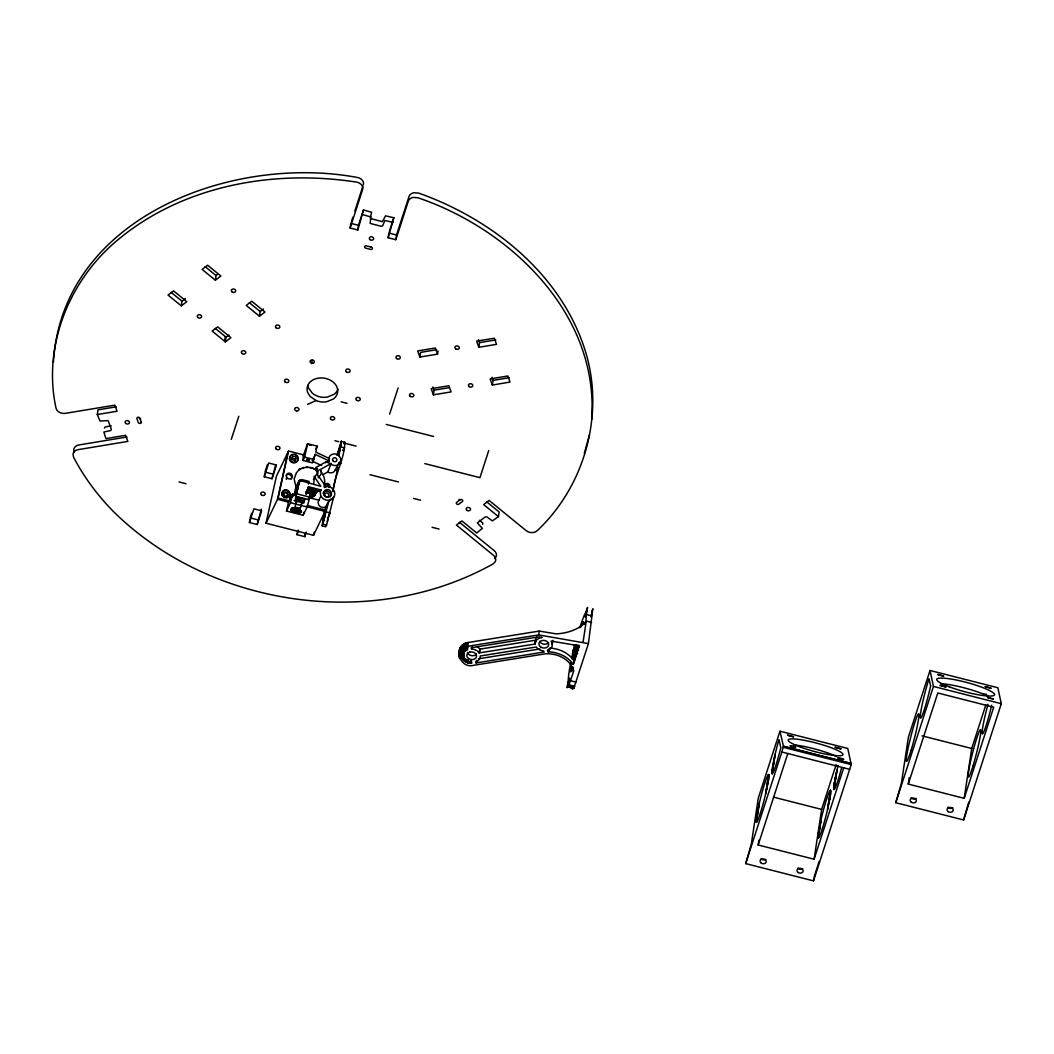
<?xml version="1.0" encoding="UTF-8"?>
<svg xmlns="http://www.w3.org/2000/svg" width="1054" height="1054" viewBox="0 0 1054 1054"><rect width="100%" height="100%" fill="white"/><g stroke="black" fill="none" stroke-linecap="round" stroke-linejoin="round"><path stroke-width="1.5" d="M568.053 687.234L568.172 685.205L566.999 687.775L568.277 680.805A48.392 3.873 -75.7 0 1 570.767 662.465M293.658 494.524C291.51 492.943 287.926 500.334 291.457 499.095M328.677 461.52L328.756 460.321A6.166 5.705 25.7 0 1 332.563 454.195L333.301 454.024A6.166 5.705 25.7 0 1 338.36 455.315L339.454 456.382A6.166 5.705 25.7 0 1 337.557 465.012L336.186 465.42A6.166 5.705 25.7 0 1 331.061 464.155L326.226 461.718L315.963 467.541C321.259 471.072 315.291 475.328 314.276 477.62L313.71 483.746M568.185 687.248L573.732 671.016A24.98 19.42 8.6 0 0 545.313 653.823L473.747 665.298C460.73 669.158 452.008 648.039 467.752 646.3L538.699 634.916L588.409 643.599L573.89 688.051L568.014 687.089M461.257 655.272C459.584 651.174 470.084 646.313 466.355 650.134C463.101 651.635 461.995 656.168 464.392 658.895C465.539 662.11 476.579 663.137 469.636 663.282C464.195 662.65 459.241 657.05 461.836 651.438M591.676 419.228C599.107 314.54 511.032 229.311 418.043 197.796L413.168 197.414A7.391 5.744 8.6 0 0 408.293 201.209L395.83 239.68L388.149 237.73L388.86 233.053L396.528 235.002L395.83 239.68M756.14 821.185L759.394 802.832A24.637 1.976 -75.7 0 1 768.564 774.519L768.445 780.092L765.626 793.978A24.637 1.976 -75.7 0 1 756.443 822.278L757.918 809.459M771.871 772.661L775.125 754.308A24.637 1.976 -75.7 0 1 778.735 740.514L778.985 739.684L780.79 747.773A24.637 1.976 -75.7 0 1 772.174 773.755L773.636 760.922M818.036 836.138L818.339 838.035A24.637 1.976 -75.7 0 0 827.509 809.736L830.328 795.849L830.447 790.276A24.637 1.976 -75.7 0 0 821.277 818.589L818.036 836.138L819.38 827.232M841.487 768.208A24.637 1.976 -75.7 0 1 834.057 789.512L834.188 783.939L837.008 770.066A24.637 1.976 -75.7 0 1 838.154 765.402M571.228 664.204L570.767 671.951L573.178 667.445M308.361 489.293L311.905 488.648L315.726 489.912L314.408 492.64L320.996 489.952C317.728 492.877 306.622 493.68 308.506 486.764L320.996 489.952A7.391 6.851 25.7 0 0 325.91 500.057A7.391 6.851 25.7 0 0 334.829 493.773A7.391 6.851 25.7 0 0 325.844 486.54L318.769 476.474A4.927 4.572 25.7 0 0 320.297 469.57L331.009 463.549M328.795 462.021L328.729 460.387M332.234 499.978L333.604 497.145L326.556 525.076L325.739 526.776L322.168 525.867C323.578 516.974 323.855 505.446 330.903 499.003M339.019 455.591L341.312 441.349L344.882 442.258C344.46 459.504 334.764 474.366 333.024 491.427M573.376 687.695L573.6 688.565M330.877 463.984L327.834 471.915L322.946 474.682L323.275 475.341A16.627 15.415 25.7 0 1 324.145 485.947M295.673 493.377L295.186 494.813L295.66 491.875M297.755 488.002L294.712 494.629L297.755 488.002L296.108 494.576M307.307 490.163L307.228 490.821M328.874 514.708L327.267 521.572M583.811 624.561L583.481 621.583L580.899 626.853M588.409 643.599L591.847 616.814L591.702 615.944L586.327 614.482L587.552 607.407L585.695 612.545A42.371 3.386 -75.7 0 0 579.792 627.802M53.411 362.075C62.344 217.203 231.972 154.161 357.095 177.415A7.391 5.744 8.6 0 1 360.521 178.693L361.456 179.391A7.391 5.744 8.6 0 1 363.301 184.911M290.614 509.82C292.801 506.737 299.007 508.779 301.339 511.243L299.823 512.876L294.791 512.455L291.51 510.966L291.062 508.884M296.661 499.53C304.553 496.25 300.97 505.459 296.885 499.069M306.661 459.676C310.772 458.042 309.085 462.627 306.793 459.399M308.124 490.097L308.506 486.764L307.149 492.916L310.719 493.825L307.162 506.961L303.157 515.287L286.49 511.045L288.48 502.099L292.235 494.286M572.441 687.656L572.401 689.184L573.112 687.788M486.829 501.928L499.148 511.981L498.437 516.658L492.363 520.9L486.803 516.868L485.235 516.908L477.343 522.903L482.376 528.331L476.711 533.008L461.929 520.939L456.435 525.076L493.496 555.339A7.391 5.744 8.6 0 1 495.222 561.729L493.048 563.93C373.735 630.635 211.88 607.789 114.372 512.468A271.036 210.642 8.6 0 1 73.556 457.12L73.016 454.221A7.391 5.744 8.6 0 1 78.312 449.623L127.837 441.415L125.663 435.315L105.914 438.596L103.859 432.035L110.736 430.533L111.381 429.439L108.154 420.625L99.985 421.02L97.297 414.512L97.996 409.835L116.23 406.818M181.262 305.858L186.795 301.681L173.567 290.878L168.021 295.054L181.262 305.858L181.96 301.18L185.412 298.585M215.345 280.193L220.879 276.029L207.638 265.226L202.105 269.389L215.345 280.193L216.044 275.529L217.585 274.369M224.568 341.364L225.279 336.687M225.372 341.865L230.905 337.688L217.677 326.885L212.131 331.061L225.372 341.865L226.07 337.188L228.995 335.001M259.455 316.2L264.989 312.037L251.761 301.233L246.214 305.41L259.455 316.2L260.154 311.536L263.487 309.033M249.442 522.547L253.895 508.818L261.629 510.782L257.176 524.523L249.442 522.547L249.917 519.438M257.176 524.523L261.352 509.161M264.29 476.777L268.73 463.035L276.477 465.012L272.024 478.74L264.29 476.777L264.752 473.654M272.024 478.74L275.7 464.906M311.641 363.538L312.103 360.415M306.266 532.059L304.777 536.644L297.044 534.668L297.518 531.559M350.126 228.046L350.837 223.369L358.505 225.319L357.807 229.996L350.126 228.046L362.602 189.575A7.391 5.744 8.6 0 0 360.745 184.055L359.809 183.37A7.391 5.744 8.6 0 0 356.384 182.092C274.343 169.351 184.687 185.069 119.352 238.612C69.946 278.533 42.226 345.238 56.033 408.188A7.391 5.744 8.6 0 0 65.335 413.352L114.86 405.144L117.047 411.244L97.297 414.512M304.777 536.644L305.252 533.522M357.807 229.996L363.485 209.983L371.614 212.289L370.336 217.677M339.322 462.192L335.198 470.031A4.927 4.572 25.7 0 1 328.189 472.152L327.834 471.915M388.149 237.73L393.827 217.717L385.553 215.846L382.365 221.669L370.534 218.494M438.029 351.008L437.568 354.131L419.874 357.056L420.586 352.379L436.659 349.717M433.405 394.828L431.205 388.689L448.885 385.764L451.086 391.904L433.405 394.828L434.103 390.164L432.944 386.923M478.832 347.293L476.632 341.153L494.313 338.215L496.513 344.355L478.832 347.293L479.53 342.616L478.437 339.546M492.35 385.066L490.15 378.926L507.844 375.988L510.017 382.062L492.35 385.066L493.061 380.389L491.954 377.319M458.793 655.14C457.871 648.987 462.232 643.085 468.332 642.466L539.279 631.082L556.183 633.876A45.823 28.84 9.9 0 0 585.971 621.452L586.327 614.482M458.885 656.155L460.137 647.907M459.807 651.28L460.387 647.446M459.096 657.156L459.755 648.842M460.071 650.845L460.651 647.011M460.374 650.41L460.954 646.576M459.439 658.144L459.834 655.588M460.703 650.002L461.283 646.168M459.663 658.631L460.045 656.075M461.059 649.607L461.639 645.773M461.441 649.224L462.021 645.391M461.85 648.869L462.429 645.035M461.323 656.075L461.85 651.833L463.207 655.351M462.298 648.526L462.877 644.692M461.388 656.484L461.968 652.65M462.759 648.197L463.338 644.363M461.612 657.274L462.074 653.045M462.271 651.833L462.653 649.277M461.771 657.67L462.35 653.836M463.233 647.894L463.813 644.06M461.942 658.065L462.522 654.231M463.747 647.617L464.327 643.783M462.139 658.447L462.719 654.613M462.377 658.816L462.956 654.982M463.088 654.784L463.865 649.923M462.627 659.185L464.116 649.264M464.261 647.354L464.84 643.52M463.694 652.769L464.247 649.896M462.89 659.54L463.786 650.265M464.063 652.149L464.643 648.315M464.814 647.116L465.394 643.283M463.193 659.883L463.773 656.049L464.432 656.708M464.287 651.859L464.669 649.304M464.524 651.57L464.919 649.014M465.367 646.906L465.947 643.072M463.51 660.226L464.089 656.392M464.788 651.306L465.17 648.75M463.958 658.263L464.34 655.707M465.064 651.043L465.644 647.209M463.852 660.542L464.234 657.986M465.367 650.792L465.749 648.236M465.947 646.721L466.527 642.887M465.67 650.555L466.066 647.999M464.208 660.858L464.59 658.302M466 650.344L466.395 647.788M466.54 646.55L467.12 642.716M464.577 661.148L464.972 658.592M466.355 650.134L466.738 647.578M464.972 661.438L465.367 658.882M466.711 649.949L467.093 647.393M465.381 661.701L465.776 659.145M467.08 649.778L467.475 647.222M467.752 646.3L468.332 642.466M467.475 649.62L467.857 647.064M465.815 661.952L466.197 659.396M466.711 662.399L467.093 659.844M467.172 662.597L467.554 660.041M467.647 662.768L468.042 660.212M468.134 662.926L468.529 660.371M536.591 637.038A8.63 6.706 8.6 0 0 535.775 640.068L535.195 644.02L479.162 652.9A8.63 6.706 8.6 0 0 471.784 649.014L471.849 646.273M470.15 663.361L470.532 660.805M470.664 663.427L471.046 660.871M471.178 663.467L471.56 660.911M476.092 662.926L475.736 661.912A8.63 6.706 8.6 0 0 480.242 655.996L536.249 646.998A8.63 6.706 8.6 0 0 543.587 650.924L544.18 652.004L476.092 662.926L476.474 660.371M479.214 652.993L479.741 649.066A8.63 6.706 8.6 0 0 477.014 646.589M479.465 652.953L480.044 649.119M534.641 644.099L535.221 640.265M538.699 634.916L539.279 631.082M547.975 651.833L547.513 650.489A8.63 6.706 8.6 0 0 551.071 641.096L579.318 645.825L573.297 664.442A27.444 21.33 8.6 0 0 548.409 651.846L548.37 649.277M548.409 651.846L548.805 649.29M573.297 664.442L578.896 645.088M583.06 642.242L586.261 621.096L591.61 622.453M745.679 863.608L751.304 844.201L758.261 798.207L779.96 731.212L847.785 748.485L851.21 764.598L813.517 880.88L745.679 863.608L781.857 752.016L849.695 769.341M756.232 819.353L757.141 813.372M756.179 821.777L758.366 807.324M756.443 822.278L759.394 802.832M765.626 793.978L768.564 774.519M766.153 791.699L768.735 774.664M843.74 767.773L814.096 859.221L758.155 844.979L758.893 840.157M766.653 789.486L768.84 775.019M767.101 787.351L768.88 775.612M768.195 781.686L768.643 778.682M771.963 770.83L772.872 764.848M772.015 773.623L774.598 756.588M772.174 773.755L775.125 754.308M781.857 752.016L783.438 746.179L779.96 731.212M814.096 859.221L821.633 809.393L836.178 764.506M818.062 837.535L820.249 823.082M818.167 837.904L820.75 820.868M818.339 838.035L821.277 818.589M813.517 880.88L813.899 878.325M827.509 809.736L830.447 790.276M828.036 807.456L830.618 790.421M828.984 803.108L830.763 791.37M829.761 799.195L830.671 793.214M833.991 785.362L834.439 782.358M833.754 788.418L835.532 776.679M833.793 789.011L835.98 774.558M833.898 789.38L836.481 772.345M834.057 789.512L837.008 770.066M895.768 802.7L901.394 783.306L908.35 737.313L930.023 670.476L997.848 687.748L1001.3 703.703L963.606 819.972L895.768 802.7L933.462 686.431L930.023 670.476M908.258 784.084L937.783 692.979L993.711 707.221L964.186 798.326L908.258 784.084L909.22 777.654M964.186 798.326L971.722 748.498L985.846 704.915M963.606 819.972L968.731 802.134M324.777 516.789C326.556 504.655 319.784 536.025 325.37 514.392L323.907 517.435M308.111 491.032L307.768 493.167L306.464 493.549L306.714 492.732M298.69 482.89L299.758 481.48M338.4 451.863L338.242 453.655L340.376 445.315L338.163 452.693L339.875 448.517M308.466 484.036L309.046 481.428L301.905 479.61L299.178 480.571L295.937 494.853L296.266 494.247M336.924 455.262L341.312 441.349L339.849 449.202M341.312 441.349L338.597 455.565L339.757 449.386M327.412 518.502L327.557 518.041M591.821 613.942L592.019 612.519M579.529 645.944L575.51 644.929L572.23 658.908L574.917 659.593M306.029 506.566L325.027 511.401L313.512 535.3L266.016 523.206L276.411 476.21L288.519 451.046L304.198 455.038M287.926 452.298L277.531 499.306L288.612 502.126M266.016 523.206L278.124 498.055L288.519 451.046M286.49 511.045L290.509 502.718L292.327 494.458L296.055 494.682L295.687 496.355L308.769 499.688M294.026 495.485L295.766 487.659L299.178 480.571L295.186 495.024L299.178 480.571M328.69 460.756L315.291 454.393L312.551 462.89L303.025 460.466L304.632 457.133L307.597 443.694L317.122 446.119L315.805 452.1L329.52 458.635M295.687 496.355L299.863 480.426L320.772 486.342L314.052 476.197M302.195 502.415L300.43 507.712A2.767 1.014 12.5 0 1 297.544 507.896A2.767 1.014 12.5 0 1 295.12 506.5L296.846 501.058L295.094 500.61L295.937 496.75L304.804 499.003L303.96 502.863L302.195 502.415L301.115 504.616A2.767 1.014 12.5 0 1 298.242 504.8A2.767 1.014 12.5 0 1 295.818 503.39L296.846 501.058M303.157 515.287L303.815 512.31M313.512 535.3L314.211 532.178M322.168 525.867L329.072 500.531M332.774 491.059L338.044 467.278M297.518 488.015L296.582 491.283M590.767 616.274L591.07 615.035M306.635 491.77L306.543 493.615M297.188 489.069L299.863 480.426M297.03 489.636L298.651 482.93L296.912 490.057M340.929 446.936L344.5 447.845L343.13 450.69L343.446 449.426M591.584 614.969L591.017 617.064M308.532 490.136L307.768 493.167L312.735 494.076L314.54 495.815M324.988 515.801L325.317 514.51M591.689 615.905L592.915 608.777L591.781 611.412M793.688 747.365L792.529 747.075A2.675 1.673 18 0 0 793.385 747.326C802.476 747.721 782.714 743.781 793.161 747.036M841.29 759.486L840.13 759.196A2.675 1.673 18 0 0 840.697 759.381C851.698 760.382 828.734 755.02 841.369 759.499M584.351 453.312L589.423 434.933M295.239 494.708L296.53 490.057M295.265 494.418L296.451 490.215M295.225 494.945L296.741 489.623M290.074 499.095L290.733 497.396L292.854 496.184M295.489 493.18L296.2 490.742M317.57 475.841L317.781 475.143M328.808 460.15L329.27 459.017M295.528 492.798L296.029 491.098M295.555 492.587L295.95 491.256M294.988 493.641L295.515 492.165M309.428 489.781L307.201 490.189L307.452 489.372M295.805 491.559L295.528 492.205M231.287 439.386L238.784 416.251M251.629 513.298L250.154 517.883L257.887 519.846M267.466 464.471L264.989 472.1L272.722 474.063M351.338 221.827L352.827 217.216M354.829 211.063L362.8 186.439M358.505 225.319L363.485 209.983M389.361 231.524L393.827 217.717M297.044 534.668L298.532 530.096M396.528 235.002L409.005 196.545A7.391 5.744 8.6 0 1 413.879 192.737L418.754 193.119C493.035 219.588 562.177 274.936 585.787 352.523C604.535 415.012 584.614 486.118 537.184 530.702A7.391 5.744 8.6 0 1 526.223 530.702L489.161 500.452L483.654 504.589L498.437 516.658M389.611 414.156L398.122 387.912M488.74 450.519L479.952 477.66L424.815 463.615M758.155 844.979L787.799 753.531M814.096 877.047L819.142 861.474M297.347 488.542L297.702 487.633M295.937 494.853L296.477 491.691M574.39 686.813L569.028 685.456M306.134 493.206L306.674 491.48L306.332 492.653M295.278 495.248L296.293 492.521M306.398 492.666L306.147 493.338L307.122 491.309M568.831 685.97L574.285 687.089M296.134 493.259L295.621 494.537L297.096 491.467M568.699 686.312L574.101 687.564M574.654 644.587L571.874 656.998A48.392 3.873 -75.7 0 0 571.637 658.118M573.929 687.959L568.014 686.536L573.85 688.13M328.729 515.854L330.126 512.863L326.556 511.954M315.409 492.231L315.726 489.912M316.661 490.808L316.108 491.941L316.305 490.36M290.324 498.634L292.327 494.458M307.597 443.694L303.157 455.96L303.025 460.466M306.925 460.005L307.281 459.254M307.175 460.163L307.623 459.254M307.505 460.308L308.005 459.281M307.873 460.427L308.387 459.346M308.269 460.519L308.782 459.465M308.651 460.572L309.125 459.597M309.02 460.585L309.415 459.755M315.515 449.452L317.122 446.119M295.16 494.3L297.61 489.148M295.937 493.232L297.478 489.833M295.673 494.01L297.307 490.624M295.831 494.985L296.661 493.061M312.208 460.796L315.291 454.393M290.904 510.373L291.774 508.568M291.51 510.966L292.735 508.397M296.806 499.807L297.241 498.911M297.109 500.097L297.729 498.819M297.557 500.386L298.322 498.805M292.393 511.519L293.921 508.357M298.111 500.637L298.98 498.858M298.756 500.848L299.652 498.977M293.513 512.033L295.225 508.463M299.428 501.006L300.324 499.161M300.1 501.098L300.917 499.398M294.791 512.455L296.596 508.713M317.9 473.707L315.673 469.373L316.095 467.581M300.733 501.111L301.431 499.675M301.273 501.058L301.8 499.952M296.148 512.771L297.913 509.082M305.937 492.771L306.622 491.296L306.095 492.758M307.201 490.189L308.15 488.239M306.055 494.392L308.664 488.964M297.491 512.942L299.125 509.556M309.217 488.727L307.768 493.167L313.67 492.126L310.759 493.417L314.645 492.165M299.85 508.858L299.494 509.622L296.885 509.411L292.248 507.606L296.885 509.411L299.718 509.161M304.804 499.003L302.959 502.85L294.092 500.597M309.006 490.584L309.968 488.595M298.743 512.982L300.14 510.096M309.705 491.019L310.89 488.555M299.823 512.876L300.891 510.676M310.574 491.414L311.905 488.648M318.361 477.91L318.492 476.579M308.084 499.306L312.959 488.832M325.712 462.759L326.226 461.718M310.416 496.566L311.786 493.707L313.183 493.14L311.457 496.711L309.362 496.329M314 489.122L312.116 493.035L315.489 492.073L314.461 492.521M315.383 488.806L314.211 489.188L315.212 489.161M313.407 492.666L314.935 489.491M311.457 496.711L312.432 496.737L313.828 493.852L312.735 494.076M313.275 496.658L314.922 493.246L315.844 493.101L314.369 496.171L312.432 496.737M313.934 496.46L315.528 493.153M344.052 443.958L344.882 442.258M325.844 506.816L325.712 506.908A4.927 4.572 25.7 0 1 318.861 500.189L320.693 496.408M328.756 515.709L330.126 512.863M343.196 450.466L344.5 447.845M292.775 496.355L290.72 497.448L292.274 494.524M290.72 497.448L291.299 496.368M573.719 688.394L568.001 686.852M296.411 472.785L294.119 479.043L296.161 487.304M315.713 469.412L317.267 469.03M943.58 676.141L937.665 674.494L943.58 676.101M945.807 687.05L939.957 685.337L945.886 686.944M985.266 686.628L991.195 688.262L985.279 686.747M987.545 697.484L993.487 699.065L987.545 697.564M318.861 500.189L309.889 497.87M296.49 472.693C301.075 466.303 310.956 465.736 316.885 470.558M494.642 558.633L495.38 557.895M482.745 524.325L482.837 523.087L479.399 520.268M326.766 462.166L328.874 460.967M300.443 481.072L301.26 480.664M307.557 404.38L316.134 400.586A15.402 11.963 8.6 0 0 326.595 401.772L333.407 398.979A15.402 11.963 8.6 0 0 334.777 383.643L333.024 381.956A15.402 11.963 8.6 0 0 318.15 378.162L315.66 378.768A15.402 11.963 8.6 0 0 307.636 392.417L310.126 396.449L316.134 400.586M316.503 491.744L320.996 489.952M314.672 478.911L313.473 479.28M295.766 487.659L297.083 488.687M315.436 493.957L313.512 494.497L315.238 494.352M469.728 652.097A4.927 3.834 8.6 0 1 476.54 656.484A4.927 3.834 8.6 0 1 468.727 658.645A4.927 3.834 8.6 0 1 469.728 652.097L469.965 652.031M314.724 493.667L315.673 493.47M308.677 493.14L313.67 492.126M479.53 342.616L495.867 339.902M111.237 425.895L105.15 426.923L104.504 428.016M127.007 436.988L79.01 444.946A7.391 5.744 8.6 0 0 73.727 449.557L74.254 452.443M434.103 390.164L448.596 387.753M493.061 380.389L509.135 377.727M479.794 649.159L535.775 640.186M478.292 658.842L539.898 648.961M311.786 493.707L312.985 493.536M314.105 494.945L315.014 494.827M299.955 508.66L297.281 508.581M309.336 445.196L310.917 445.262M983.764 694.257L986.636 694.322M313.354 488.634L314.408 488.766M312.195 493.351L310.1 492.969M362.774 214.66L370.903 216.966L370.125 223.408L381.232 226.294L382.642 225.846L384.855 220.51L393.129 222.394M341.088 401.811L347.043 403.326M386.278 424.433L433.602 436.488M334.922 440.73L338.756 441.705M343.485 442.917L356.107 446.119M339.111 463.075L341.022 463.562M304.632 457.133L314.145 459.557M369.98 474.708L398.544 481.981M335.198 470.031L337.623 470.651M413.537 498.423L420.533 500.202M432.061 527.29L439.057 529.068M296.885 493.852L309.981 497.185M278.124 498.055L289.073 500.848M307.228 505.472L325.133 510.031M290.509 502.718L296.161 504.155M301.51 505.525L307.162 506.961M178.996 481.955L185.991 483.733M322.985 524.167L326.556 525.076M933.462 686.431L1001.3 703.703M582.23 623.533L584.904 624.218M575.168 646.247L579.186 647.261M574.838 647.564L577.513 648.236M922 735.837L971.722 748.498M574.509 648.882L578.527 649.896M574.193 650.186L576.867 650.871M573.877 651.491L576.564 652.176M573.574 652.782L577.592 653.796M573.284 654.047L575.971 654.732M573.007 655.298L575.682 655.983M572.73 656.537L575.418 657.209M572.48 657.736L575.155 658.421M570.807 666.839L573.495 667.525M570.701 667.604L573.389 668.289M570.622 668.315L573.297 669M570.557 668.974L573.231 669.659M570.504 669.567L573.178 670.252M570.477 670.094L573.152 670.779M570.583 680.752L575.932 682.109M569.186 685.008L574.535 686.378M569.134 685.166L574.483 686.523M568.976 685.587L574.338 686.958M568.791 686.088L574.193 687.34M568.62 686.51L574.008 687.775M783.438 746.179L851.276 763.452M783.399 746.364L851.224 763.636M783.372 747.326L851.21 764.598M773.465 797.127L821.633 809.393M302.906 480.953L303.631 481.243M313.078 461.52L321.536 465.552M249.337 302.696L260.154 311.536M205.214 266.688L216.044 275.529M459.294 522.165L494.207 550.662A7.391 5.744 8.6 0 1 495.933 557.052M171.13 292.34L181.96 301.18M215.332 328.426L226.07 337.188M316.635 470.545L317.412 471.23M319.942 469.741L322.946 474.682M464.353 654.099L463.918 653.072M437.568 354.131L435.368 347.991L417.687 350.916L419.874 357.056M471.52 649L471.085 647.762L538.871 636.879L542.164 637.499A8.63 6.706 8.6 0 0 535.195 643.902L535.195 644.02M941.024 683.756A29.881 4.717 15 0 1 941.96 683.796L942.948 683.862A29.881 4.717 15 0 1 987.743 696.062M916.137 798.379A3.096 2.398 8.6 0 1 911.17 797.707M952.921 807.865A3.096 2.398 8.6 0 1 948.073 807.101M991.709 705.126A24.453 1.95 -75.7 0 1 982.42 733.94A24.453 1.95 -75.7 0 1 987.993 704.296M552.915 640.318A8.63 6.706 8.6 0 1 551.69 644.297M549.687 648.039A27.444 21.33 8.6 0 1 573.877 660.608M476.579 653.954A4.927 3.834 8.6 0 1 471.533 655.667A4.927 3.834 8.6 0 1 467.423 652.373M548.554 642.611A4.927 3.834 8.6 0 1 543.864 644.165A4.927 3.834 8.6 0 1 539.74 641.399M337.952 389.084A15.402 11.963 8.6 0 1 334.105 394.301L327.307 397.108A15.402 11.963 8.6 0 1 312.432 393.313L308.348 387.74A15.402 11.963 8.6 0 1 307.834 385.645M140.643 418.754A1.541 1.199 8.6 0 1 139.009 417.806M459.623 499.438A1.541 1.199 8.6 0 1 458.938 499.715M287.162 496.105A2.161 2.003 25.7 0 1 284.013 496.25M283.71 495.92A2.161 2.003 25.7 0 1 285.199 492.798A2.161 2.003 25.7 0 1 287.373 495.749M324.434 487.567A2.464 2.279 25.7 0 1 326.49 484.695A2.464 2.279 25.7 0 1 329.177 487.343M286.556 479.28A3.083 2.859 25.7 0 1 286.082 478.687M286.372 475.301A3.083 2.859 25.7 0 1 290.496 475.104A3.083 2.859 25.7 0 1 291.207 479.056M298.69 469.412A15.915 14.756 25.7 0 1 300.39 468.529M302.182 467.857A15.915 14.756 25.7 0 1 304.066 467.409M306.016 467.199A15.915 14.756 25.7 0 1 307.979 467.225M309.942 467.489A15.915 14.756 25.7 0 1 315.515 469.623M291.523 458.688A2.161 2.003 25.7 0 1 294.949 461.23M301.339 511.243A5.547 2.029 12.5 0 1 300.68 512.626M325.66 487.33A2.464 2.279 25.7 0 1 325.646 484.023A2.464 2.279 25.7 0 1 329.125 484.273A2.464 2.279 25.7 0 1 328.993 487.567M297.781 457.91A4.308 3.992 25.7 0 1 294.87 462.838A4.308 3.992 25.7 0 1 289.587 459.663A4.308 3.992 25.7 0 1 292.722 454.88M295.818 455.473A4.308 3.992 25.7 0 1 296.266 455.776M296.675 456.132A4.308 3.992 25.7 0 1 297.333 456.962M323.091 493.259A4.071 3.768 25.7 0 1 328.374 491.599A4.071 3.768 25.7 0 1 330.429 496.75M281.866 493.206A4.005 3.715 25.7 0 1 286.938 490.677A4.005 3.715 25.7 0 1 289.349 495.907A4.005 3.715 25.7 0 1 283.776 497.343M282.551 496.236A4.005 3.715 25.7 0 1 281.866 494.774M302.024 500.242A2.767 1.014 12.5 0 1 301.694 500.94M765.81 859.379A3.083 2.398 8.6 0 1 761.12 858.562M793.899 744.928A28.339 4.308 15 0 1 836.191 756.377M802.7 868.773A3.083 2.398 8.6 0 1 798.01 867.956M567.922 684.02L569.516 678.341L567.922 684.02M572.559 653.388L574.14 647.709L572.559 653.256M585.075 616.801L586.67 611.162L585.075 616.735M787.615 735.205L793.557 736.825L787.615 735.205M835.216 747.326L841.171 748.946L835.255 747.286M930.629 685.851L930.379 686.984A24.453 1.95 -75.7 0 1 920.287 717.708A24.453 1.95 -75.7 0 1 929.022 678.776L930.629 685.851M460.124 499.741L456.711 502.31A1.541 1.199 8.6 0 0 456.751 504.01A1.541 1.199 8.6 0 0 458.912 504.115L462.324 501.546A1.541 1.199 8.6 0 0 462.284 499.846A1.541 1.199 8.6 0 0 460.124 499.741M312.076 363.327L311.352 363.143A2.187 1.7 8.6 0 1 312.392 359.941L313.117 360.125A2.187 1.7 8.6 0 1 312.076 363.327M296.661 410.902L295.924 410.717A2.187 1.7 8.6 0 1 295.344 407.872A2.187 1.7 8.6 0 1 298.862 408.768A2.187 1.7 8.6 0 1 296.661 410.902M371.258 247.097L366.502 245.885A1.541 1.199 8.6 0 0 364.644 246.662A1.541 1.199 8.6 0 0 365.764 248.177L370.521 249.39A1.541 1.199 8.6 0 0 372.378 248.625A1.541 1.199 8.6 0 0 371.258 247.097M141.249 421.982L139.892 418.201A1.541 1.199 8.6 0 0 137.995 417.265A1.541 1.199 8.6 0 0 136.941 418.701L138.298 422.47A1.541 1.199 8.6 0 0 140.195 423.405A1.541 1.199 8.6 0 0 141.249 421.982M972.974 766.021A24.453 1.95 -75.7 0 0 980.576 729.592A24.453 1.95 -75.7 0 0 969.943 764.203A24.453 1.95 -75.7 0 0 972.974 766.021M948.231 811.646A3.096 2.398 8.6 0 0 953.185 810.407A3.096 2.398 8.6 0 0 949.008 807.562A3.096 2.398 8.6 0 0 948.231 811.646M911.091 750.264A24.453 1.95 -75.7 0 0 918.693 713.835A24.453 1.95 -75.7 0 0 908.061 748.445A24.453 1.95 -75.7 0 0 911.091 750.264M949.601 686.958A29.881 4.717 15 0 0 994.475 694.942A29.881 4.717 15 0 0 952.895 679.369A29.881 4.717 15 0 0 949.601 686.958M911.328 802.252A3.096 2.398 8.6 0 0 916.295 801.014A3.096 2.398 8.6 0 0 912.118 798.168A3.096 2.398 8.6 0 0 911.328 802.252M540.807 647.09A4.927 3.834 8.6 0 0 548.647 644.982A4.927 3.834 8.6 0 0 541.875 640.542A4.927 3.834 8.6 0 0 540.807 647.09M125.795 423.431A2.187 1.7 8.6 0 0 129.418 422.825A2.187 1.7 8.6 0 0 126.704 420.612A2.187 1.7 8.6 0 0 125.795 423.431M369.967 239.627A2.187 1.7 8.6 0 0 373.59 239.021A2.187 1.7 8.6 0 0 370.876 236.807A2.187 1.7 8.6 0 0 369.967 239.627M466.83 510.268A2.187 1.7 8.6 0 0 470.453 509.662A2.187 1.7 8.6 0 0 467.739 507.448A2.187 1.7 8.6 0 0 466.83 510.268M197.954 317.504A2.187 1.7 8.6 0 0 201.577 316.911A2.187 1.7 8.6 0 0 198.863 314.698A2.187 1.7 8.6 0 0 197.954 317.504M346.423 371.864A2.187 1.7 8.6 0 0 350.047 371.258A2.187 1.7 8.6 0 0 347.333 369.045A2.187 1.7 8.6 0 0 346.423 371.864M232.038 291.853A2.187 1.7 8.6 0 0 235.661 291.247A2.187 1.7 8.6 0 0 232.947 289.033A2.187 1.7 8.6 0 0 232.038 291.853M261.445 494.919A2.187 1.7 8.6 0 0 265.068 494.313A2.187 1.7 8.6 0 0 262.354 492.099A2.187 1.7 8.6 0 0 261.445 494.919M276.28 449.136A2.187 1.7 8.6 0 0 279.916 448.543A2.187 1.7 8.6 0 0 277.202 446.329A2.187 1.7 8.6 0 0 276.28 449.136M331.009 419.439A2.187 1.7 8.6 0 0 334.632 418.846A2.187 1.7 8.6 0 0 331.918 416.62A2.187 1.7 8.6 0 0 331.009 419.439M242.064 353.525A2.187 1.7 8.6 0 0 245.687 352.919A2.187 1.7 8.6 0 0 242.973 350.705A2.187 1.7 8.6 0 0 242.064 353.525M285.16 382.022A2.187 1.7 8.6 0 0 288.783 381.416A2.187 1.7 8.6 0 0 286.069 379.203A2.187 1.7 8.6 0 0 285.16 382.022M356.568 400.204A2.187 1.7 8.6 0 0 360.191 399.598A2.187 1.7 8.6 0 0 357.477 397.384A2.187 1.7 8.6 0 0 356.568 400.204M410.151 396.317A2.187 1.7 8.6 0 0 413.774 395.724A2.187 1.7 8.6 0 0 411.073 393.511A2.187 1.7 8.6 0 0 410.151 396.317M469.109 386.554A2.187 1.7 8.6 0 0 472.732 385.948A2.187 1.7 8.6 0 0 470.018 383.735A2.187 1.7 8.6 0 0 469.109 386.554M276.148 327.86A2.187 1.7 8.6 0 0 279.771 327.267A2.187 1.7 8.6 0 0 277.057 325.054A2.187 1.7 8.6 0 0 276.148 327.86M396.633 358.544A2.187 1.7 8.6 0 0 400.256 357.938A2.187 1.7 8.6 0 0 397.542 355.725A2.187 1.7 8.6 0 0 396.633 358.544M455.591 348.769A2.187 1.7 8.6 0 0 459.215 348.176A2.187 1.7 8.6 0 0 456.501 345.962A2.187 1.7 8.6 0 0 455.591 348.769M332.774 460.453A2.161 2.003 25.7 0 0 336.437 461.006A2.161 2.003 25.7 0 0 334.922 457.726A2.161 2.003 25.7 0 0 332.774 460.453M324.922 495.92A2.161 2.003 25.7 0 0 328.598 496.118A2.161 2.003 25.7 0 0 326.753 492.982A2.161 2.003 25.7 0 0 324.922 495.92M286.556 477.212A3.083 2.859 25.7 0 0 291.813 477.805A3.083 2.859 25.7 0 0 289.455 473.193A3.083 2.859 25.7 0 0 286.556 477.212M283.789 494.919A2.161 2.003 25.7 0 0 287.465 495.472A2.161 2.003 25.7 0 0 285.95 492.192A2.161 2.003 25.7 0 0 283.789 494.919M292.169 459.162A2.161 2.003 25.7 0 0 295.858 459.36A2.161 2.003 25.7 0 0 294 456.224A2.161 2.003 25.7 0 0 292.169 459.162M282.432 494.906A4.005 3.715 25.7 0 0 289.244 495.947A4.005 3.715 25.7 0 0 286.424 489.846A4.005 3.715 25.7 0 0 282.432 494.906M323.881 494.748A4.071 3.768 25.7 0 0 330.798 495.802A4.071 3.768 25.7 0 0 327.939 489.609A4.071 3.768 25.7 0 0 323.881 494.748M290.482 460.308A4.308 3.992 25.7 0 0 297.834 460.255A4.308 3.992 25.7 0 0 293.723 454.195A4.308 3.992 25.7 0 0 290.482 460.308M800.553 747.128A28.339 4.308 15 0 0 842.963 754.73A28.339 4.308 15 0 0 803.319 740.132A28.339 4.308 15 0 0 800.553 747.128M761.265 863.094A3.083 2.398 8.6 0 0 766.205 861.843A3.083 2.398 8.6 0 0 762.042 859.01A3.083 2.398 8.6 0 0 761.265 863.094M798.155 872.488A3.083 2.398 8.6 0 0 803.095 871.236A3.083 2.398 8.6 0 0 798.932 868.404A3.083 2.398 8.6 0 0 798.155 872.488"/></g></svg>
